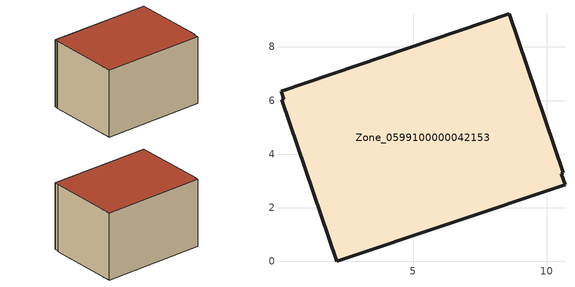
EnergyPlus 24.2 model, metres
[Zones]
Zone_0599100000042153
 floor ground (C_G): 10.67,2.85 2.15,0 0.1,6.02 0.18,6.05 0.07,6.35 8.6,9.24 10.61,3.3 10.54,3.27 z0
 wall outside (C_F): 10.61,3.3 8.6,9.24 0.07,6.35 0.18,6.05 0.1,6.02 2.15,0 10.67,2.85 10.54,3.27 10.61,3.3 z0:5.89
 roof outside (C_R): 2.15,0 10.67,2.85 10.54,3.27 10.61,3.3 8.6,9.24 0.07,6.35 0.18,6.05 0.1,6.02 z5.89
[BUILDING]
Pand.0599100000042153: North Axis=0; Terrain=City; Loads Convergence Tolerance Value=0.04; Temperature Convergence Tolerance Value=0.4; Solar Distribution=FullExterior; Maximum Number of Warmup Days=25; Minimum Number of Warmup Days=1
[Site:Location]
Rotterdam.The.Hague.AP_ZH_NLD Design_Conditions: Latitude=51.96; Longitude=4.45; Time Zone=1; Elevation=-4.5
[SITE:GROUNDTEMPERATURE:BUILDINGSURFACE]
18, 18, 18, 18, 18, 18, 18, 18, 18, 18, 18, 18
[MATERIAL] Thermal Absorptance=0.9; Solar Absorptance=0.7; Visible Absorptance=0.7
Name | Roughness | Thickness | Conductivity | Density | Specific Heat
G.TC.1946-1964 | MediumSmooth | 0.15 | 1 | 540 | 1210
F.TC.1946-1964 | Rough | 0.3 | 0.857143 | 1920 | 840
R.TC.1946-1964 | MediumRough | 0.2 | 0.235294 | 1500 | 1000
[CONSTRUCTION]
C_G: G.TC.1946-1964
C_F: F.TC.1946-1964
C_R: R.TC.1946-1964
[ZONE]
Zone_0599100000042153: Type=1; Multiplier=1; Ceiling Height=Autocalculate; Volume=Autocalculate; Floor Area=autocalculate; Part of Total Floor Area=Yes
[ZONEINFILTRATION:DESIGNFLOWRATE]
Infil_Zone_0599100000042153: Zone or ZoneList or Space or SpaceList=Zone_0599100000042153; Schedule=AlwaysOn; Design Flow Rate Calculation Method=Flow/Area; Flow Rate per Floor Area=0.003; Constant Term Coefficient=1; Temperature Term Coefficient=0; Velocity Term Coefficient=0; Velocity Squared Term Coefficient=0
[HVACTEMPLATE:ZONE:IDEALLOADSAIRSYSTEM]
Zone_0599100000042153: Maximum Heating Supply Air Temperature=50; Minimum Cooling Supply Air Temperature=13; Maximum Heating Supply Air Humidity Ratio=0.0156; Minimum Cooling Supply Air Humidity Ratio=0.0077; Heating Limit=NoLimit; Cooling Limit=NoLimit; Dehumidification Control Type=ConstantSensibleHeatRatio; Cooling Sensible Heat Ratio=0.7; Dehumidification Setpoint=60; Humidification Control Type=None; Humidification Setpoint=30; Outdoor Air Method=None; Outdoor Air Flow Rate per Person=0.00944; Outdoor Air Flow Rate per Zone Floor Area=0; Outdoor Air Flow Rate per Zone=0; Demand Controlled Ventilation Type=None; Outdoor Air Economizer Type=NoEconomizer; Heat Recovery Type=None; Sensible Heat Recovery Effectiveness=0.7; Latent Heat Recovery Effectiveness=0.65
[ZONECONTROL:THERMOSTAT]
ThermostatControl_Zone_0599100000042153: Zone or ZoneList=Zone_0599100000042153; Control Type Schedule=DualSetpointControlType; Control 1=Thermostat_Zone_0599100000042153; Temperature Difference Between Cutout And Setpoint=0
[THERMOSTATSETPOINT:DUALSETPOINT]
Thermostat_Zone_0599100000042153: Heating Setpoint Temperature Schedule=HeatingSetpoint_Zone_0599100000042153; Cooling Setpoint Temperature Schedule=CoolingSetpoint_Zone_0599100000042153
[SCHEDULE:COMPACT]
HeatingSetpoint_Zone_0599100000042153: Through: 12/31, For: AllDays, Until: 24:00, 21
CoolingSetpoint_Zone_0599100000042153: Through: 12/31, For: AllDays, Until: 24:00, 24
DualSetpointControlType: Through: 12/31, For: AllDays, Until: 24:00, 4
AlwaysOn: Through: 12/31, For: AllDays, Until: 24:00, 1
